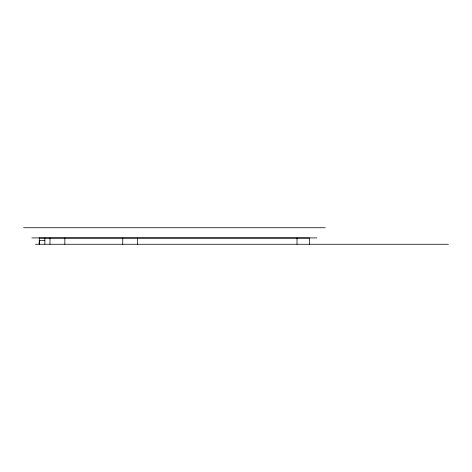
<?xml version="1.0" encoding="UTF-8"?>
<svg xmlns="http://www.w3.org/2000/svg" width="472" height="472" viewBox="0 0 472 472"><rect width="100%" height="100%" fill="white"/><g stroke="black" fill="none" stroke-linecap="round" stroke-linejoin="round"><path stroke-width="0.71" d="M23.6 227.74L325.202 227.74M31.86 237.912L316.942 237.912M39.064 238.065L309.543 238.065L309.543 244.26M39.064 240.584L44.858 240.584M35.477 244.26L448.4 244.26M297.012 238.065L297.012 244.26M137.606 238.065L137.606 244.26M122.744 238.065L122.744 244.26M64.841 238.065L64.841 244.26M49.979 238.065L49.979 244.26M44.858 238.065L44.858 244.26M39.559 238.065L39.559 244.26M39.371 244.26A2.478 2.478 0 0 1 39.383 241.835"/></g></svg>
